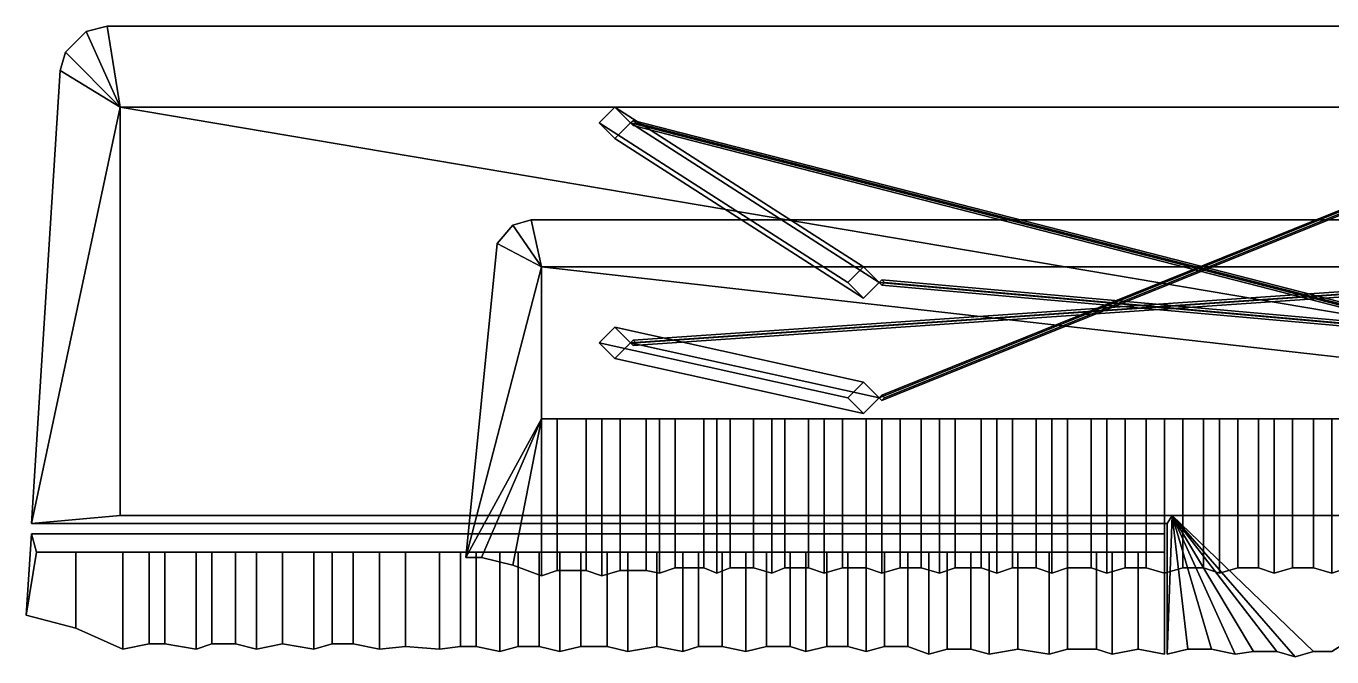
# Model space of a CAD drawing. Header units: millimetres. Extents: x -6.9 to 6.9, y -4.4 to 12.3.
# Drawn here: x -6.87 to -1.88, y 0.68 to 3.09 of the extents above; entities that cross this region are included whole.
import ezdxf

# ---------------------------------------------------------------- set-up
doc = ezdxf.new("R2010")
doc.units = ezdxf.units.MM
doc.layers.add('w1', color=5, linetype='Continuous')

msp = doc.modelspace()

# ---------------------------------------------------------------- linework, layer by layer
at = {"layer": 'w1'}
for points in [[(-6.72, 2.99, 1.63), (-6.64, 3.07, 1.63), (-6.51, 2.78, 1.43)], [(-6.51, 2.78, 1.83), (-6.64, 3.07, 1.63), (-6.72, 2.99, 1.63)], [(-6.64, 3.07, 1.63), (-6.56, 3.09, 1.63), (-6.51, 2.78, 1.43)], [(-6.51, 2.78, 1.83), (-6.56, 3.09, 1.63), (-6.64, 3.07, 1.63)], [(-6.56, 3.09, 1.63), (0, 3.09, 1.63), (0, 2.78, 1.43), (-6.51, 2.78, 1.43)], [(-6.51, 2.78, 1.83), (0, 2.78, 1.83), (0, 3.09, 1.63), (-6.56, 3.09, 1.63)], [(-6.74, 2.92, 1.63), (-6.72, 2.99, 1.63), (-6.51, 2.78, 1.43)], [(-6.51, 2.78, 1.83), (-6.72, 2.99, 1.63), (-6.74, 2.92, 1.63)], [(-6.85, 1.19, 1.63), (-6.74, 2.92, 1.63), (-6.51, 2.78, 1.43)], [(-6.51, 2.78, 1.83), (-6.74, 2.92, 1.63), (-6.85, 1.19, 1.63)], [(-6.85, 1.19, 1.63), (-6.51, 2.78, 1.43), (-6.51, 1.22, 1.43)], [(-6.51, 1.22, 1.83), (-6.51, 2.78, 1.83), (-6.85, 1.19, 1.63)], [(-6.51, 2.78, 1.43), (-1.06, 1.86, 1.43), (-1.06, 1.22, 1.43), (-6.51, 1.22, 1.43)], [(-6.51, 1.22, 1.83), (-1.06, 1.22, 1.83), (-1.06, 1.86, 1.83), (-6.51, 2.78, 1.83)], [(-1.06, 1.86, 1.83), (0, 1.86, 1.83), (0, 2.78, 1.83), (-6.51, 2.78, 1.83)], [(-6.51, 2.78, 1.43), (0, 2.78, 1.43), (0, 1.86, 1.43), (-1.06, 1.86, 1.43)], [(-3.67, 2.17, -0.11), (-3.73, 2.11, -0.11), (-4.68, 2.72, 1.43), (-4.62, 2.78, 1.43)], [(-3.61, 2.11, -0.11), (-3.67, 2.17, -0.11), (-4.62, 2.78, 1.43), (-4.56, 2.72, 1.43)], [(-3.73, 2.11, -0.11), (-3.67, 2.05, -0.11), (-4.62, 2.66, 1.43), (-4.68, 2.72, 1.43)], [(-3.67, 2.05, -0.11), (-3.61, 2.11, -0.11), (-4.56, 2.72, 1.43), (-4.62, 2.66, 1.43)], [(-0.46, 1.68, -0.11), (-0.47, 1.67, -0.11), (-4.56, 2.72, 1.43), (-4.55, 2.73, 1.43)], [(-0.47, 1.67, -0.11), (-0.46, 1.66, -0.11), (-4.55, 2.71, 1.43), (-4.56, 2.72, 1.43)], [(-0.45, 1.67, -0.11), (-0.46, 1.68, -0.11), (-4.55, 2.73, 1.43), (-4.54, 2.72, 1.43)], [(-0.46, 1.66, -0.11), (-0.45, 1.67, -0.11), (-4.54, 2.72, 1.43), (-4.55, 2.71, 1.43)], [(-3.6, 1.68, -0.11), (-3.61, 1.67, -0.11), (-1.01, 2.72, 1.43), (-1, 2.73, 1.43)], [(-3.61, 1.67, -0.11), (-3.6, 1.66, -0.11), (-1, 2.71, 1.43), (-1.01, 2.72, 1.43)], [(-3.59, 1.67, -0.11), (-3.6, 1.68, -0.11), (-1, 2.73, 1.43), (-0.99, 2.72, 1.43)], [(-3.6, 1.66, -0.11), (-3.59, 1.67, -0.11), (-0.99, 2.72, 1.43), (-1, 2.71, 1.43)], [(-5.01, 2.33, -0.27), (-4.94, 2.35, -0.27), (-4.9, 2.17, -0.35)], [(-4.9, 2.17, -0.11), (-4.9, 2.17, -0.11), (-4.94, 2.35, -0.27), (-5.01, 2.33, -0.27)], [(-4.94, 2.35, -0.27), (-0.45, 2.35, -0.27), (-0.45, 2.17, -0.35), (-4.9, 2.17, -0.35)], [(-4.9, 2.17, -0.11), (-0.45, 2.17, -0.11), (-0.45, 2.35, -0.27), (-4.94, 2.35, -0.27)], [(-4.9, 2.17, -0.11), (-4.9, 2.17, -0.11), (-5.01, 2.33, -0.27), (-5.07, 2.26, -0.27)], [(-5.07, 2.26, -0.27), (-5.01, 2.33, -0.27), (-4.9, 2.17, -0.35)], [(-5.19, 1.06, -0.27), (-5.07, 2.26, -0.27), (-4.9, 2.17, -0.35)], [(-4.9, 2.17, -0.11), (-4.9, 2.17, -0.11), (-5.07, 2.26, -0.27), (-5.19, 1.06, -0.27)], [(-4.9, 1.59, -0.11), (-4.9, 1.59, -0.11), (-4.9, 2.17, -0.11), (-5.19, 1.06, -0.27)], [(-5.19, 1.06, -0.27), (-4.9, 2.17, -0.35), (-4.9, 1.59, -0.35)], [(-4.9, 2.17, -0.35), (-0.45, 2.17, -0.35), (-0.45, 1.68, -0.35), (-0.57, 1.68, -0.35)], [(-0.57, 1.68, -0.11), (-0.45, 1.68, -0.11), (-0.45, 2.17, -0.11), (-4.9, 2.17, -0.11)], [(-4.9, 2.17, -0.35), (-0.57, 1.68, -0.35), (-1.02, 1.59, -0.35), (-4.9, 1.59, -0.35)], [(-4.9, 1.59, -0.11), (-1.02, 1.59, -0.11), (-0.57, 1.68, -0.11), (-4.9, 2.17, -0.11)], [(-0.46, 2.17, -0.11), (-0.47, 2.16, -0.11), (-4.56, 1.88, 1.43), (-4.55, 1.89, 1.43)], [(-0.47, 2.16, -0.11), (-0.46, 2.15, -0.11), (-4.55, 1.87, 1.43), (-4.56, 1.88, 1.43)], [(-0.45, 2.16, -0.11), (-0.46, 2.17, -0.11), (-4.55, 1.89, 1.43), (-4.54, 1.88, 1.43)], [(-0.46, 2.15, -0.11), (-0.45, 2.16, -0.11), (-4.54, 1.88, 1.43), (-4.55, 1.87, 1.43)], [(-3.6, 2.12, -0.11), (-3.61, 2.11, -0.11), (-1.01, 1.88, 1.43), (-1, 1.89, 1.43)], [(-3.61, 2.11, -0.11), (-3.6, 2.1, -0.11), (-1, 1.87, 1.43), (-1.01, 1.88, 1.43)], [(-3.59, 2.11, -0.11), (-3.6, 2.12, -0.11), (-1, 1.89, 1.43), (-0.99, 1.88, 1.43)], [(-3.6, 2.1, -0.11), (-3.59, 2.11, -0.11), (-0.99, 1.88, 1.43), (-1, 1.87, 1.43)], [(-3.67, 1.73, -0.11), (-3.73, 1.67, -0.11), (-4.68, 1.88, 1.43), (-4.62, 1.94, 1.43)], [(-3.61, 1.67, -0.11), (-3.67, 1.73, -0.11), (-4.62, 1.94, 1.43), (-4.56, 1.88, 1.43)], [(-3.73, 1.67, -0.11), (-3.67, 1.61, -0.11), (-4.62, 1.82, 1.43), (-4.68, 1.88, 1.43)], [(-3.67, 1.61, -0.11), (-3.61, 1.67, -0.11), (-4.56, 1.88, 1.43), (-4.62, 1.82, 1.43)], [(-5.19, 1.06, -0.27), (-5.13, 1.06, -0.27), (-4.9, 1.59, -0.11)], [(-4.9, 1.59, -0.35), (-4.9, 1.59, -0.35), (-5.13, 1.06, -0.27), (-5.19, 1.06, -0.27)], [(-4.9, 1.59, -0.35), (-4.9, 1.59, -0.35), (-5.01, 1.03, -0.27), (-5.13, 1.06, -0.27)], [(-5.13, 1.06, -0.27), (-5.01, 1.03, -0.27), (-4.9, 1.59, -0.11)], [(-5.01, 1.03, -0.27), (-4.9, 0.99, -0.27), (-4.9, 1.59, -0.11)], [(-4.9, 1.59, -0.35), (-4.9, 1.59, -0.35), (-4.9, 0.99, -0.27), (-5.01, 1.03, -0.27)], [(-4.9, 1.59, -0.35), (-4.84, 1.59, -0.35), (-4.84, 1.01, -0.27), (-4.9, 0.99, -0.27)], [(-4.9, 0.99, -0.27), (-4.84, 1.01, -0.27), (-4.84, 1.59, -0.11), (-4.9, 1.59, -0.11)], [(-4.84, 1.59, -0.35), (-4.73, 1.59, -0.35), (-4.73, 1.01, -0.27), (-4.84, 1.01, -0.27)], [(-4.84, 1.01, -0.27), (-4.73, 1.01, -0.27), (-4.73, 1.59, -0.11), (-4.84, 1.59, -0.11)], [(-4.73, 1.59, -0.35), (-4.67, 1.59, -0.35), (-4.67, 0.99, -0.27), (-4.73, 1.01, -0.27)], [(-4.73, 1.01, -0.27), (-4.67, 0.99, -0.27), (-4.67, 1.59, -0.11), (-4.73, 1.59, -0.11)], [(-4.67, 0.99, -0.27), (-4.6, 1.01, -0.27), (-4.6, 1.59, -0.11), (-4.67, 1.59, -0.11)], [(-4.67, 1.59, -0.35), (-4.6, 1.59, -0.35), (-4.6, 1.01, -0.27), (-4.67, 0.99, -0.27)], [(-4.6, 1.01, -0.27), (-4.5, 1.01, -0.27), (-4.5, 1.59, -0.11), (-4.6, 1.59, -0.11)], [(-4.6, 1.59, -0.35), (-4.5, 1.59, -0.35), (-4.5, 1.01, -0.27), (-4.6, 1.01, -0.27)], [(-4.5, 1.01, -0.27), (-4.45, 1, -0.27), (-4.45, 1.59, -0.11), (-4.5, 1.59, -0.11)], [(-4.5, 1.59, -0.35), (-4.45, 1.59, -0.35), (-4.45, 1, -0.27), (-4.5, 1.01, -0.27)], [(-4.45, 1.59, -0.35), (-4.39, 1.59, -0.35), (-4.39, 1.02, -0.27), (-4.45, 1, -0.27)], [(-4.45, 1, -0.27), (-4.39, 1.02, -0.27), (-4.39, 1.59, -0.11), (-4.45, 1.59, -0.11)], [(-4.39, 1.59, -0.35), (-4.28, 1.59, -0.35), (-4.28, 1.02, -0.27), (-4.39, 1.02, -0.27)], [(-4.39, 1.02, -0.27), (-4.28, 1.02, -0.27), (-4.28, 1.59, -0.11), (-4.39, 1.59, -0.11)], [(-4.28, 1.59, -0.35), (-4.23, 1.59, -0.35), (-4.23, 1, -0.27), (-4.28, 1.02, -0.27)], [(-4.28, 1.02, -0.27), (-4.23, 1, -0.27), (-4.23, 1.59, -0.11), (-4.28, 1.59, -0.11)], [(-4.23, 1, -0.27), (-4.18, 1.02, -0.27), (-4.18, 1.59, -0.11), (-4.23, 1.59, -0.11)], [(-4.23, 1.59, -0.35), (-4.18, 1.59, -0.35), (-4.18, 1.02, -0.27), (-4.23, 1, -0.27)], [(-4.18, 1.02, -0.27), (-4.09, 1.02, -0.27), (-4.09, 1.59, -0.11), (-4.18, 1.59, -0.11)], [(-4.18, 1.59, -0.35), (-4.09, 1.59, -0.35), (-4.09, 1.02, -0.27), (-4.18, 1.02, -0.27)], [(-4.09, 1.02, -0.27), (-4.02, 1, -0.27), (-4.02, 1.59, -0.11), (-4.09, 1.59, -0.11)], [(-4.09, 1.59, -0.35), (-4.02, 1.59, -0.35), (-4.02, 1, -0.27), (-4.09, 1.02, -0.27)], [(-4.02, 1.59, -0.35), (-3.97, 1.59, -0.35), (-3.97, 1.02, -0.27), (-4.02, 1, -0.27)], [(-4.02, 1, -0.27), (-3.97, 1.02, -0.27), (-3.97, 1.59, -0.11), (-4.02, 1.59, -0.11)], [(-3.97, 1.59, -0.35), (-3.88, 1.59, -0.35), (-3.88, 1.02, -0.27), (-3.97, 1.02, -0.27)], [(-3.97, 1.02, -0.27), (-3.88, 1.02, -0.27), (-3.88, 1.59, -0.11), (-3.97, 1.59, -0.11)], [(-3.88, 1.59, -0.35), (-3.82, 1.59, -0.35), (-3.82, 1, -0.27), (-3.88, 1.02, -0.27)], [(-3.88, 1.02, -0.27), (-3.82, 1, -0.27), (-3.82, 1.59, -0.11), (-3.88, 1.59, -0.11)], [(-3.82, 1, -0.27), (-3.75, 1.02, -0.27), (-3.75, 1.59, -0.11), (-3.82, 1.59, -0.11)], [(-3.82, 1.59, -0.35), (-3.75, 1.59, -0.35), (-3.75, 1.02, -0.27), (-3.82, 1, -0.27)], [(-3.75, 1.02, -0.27), (-3.66, 1.02, -0.27), (-3.66, 1.59, -0.11), (-3.75, 1.59, -0.11)], [(-3.75, 1.59, -0.35), (-3.66, 1.59, -0.35), (-3.66, 1.02, -0.27), (-3.75, 1.02, -0.27)], [(-3.66, 1.02, -0.27), (-3.6, 1, -0.27), (-3.6, 1.59, -0.11), (-3.66, 1.59, -0.11)], [(-3.66, 1.59, -0.35), (-3.6, 1.59, -0.35), (-3.6, 1, -0.27), (-3.66, 1.02, -0.27)], [(-3.6, 1.59, -0.35), (-3.53, 1.59, -0.35), (-3.53, 1.02, -0.27), (-3.6, 1, -0.27)], [(-3.6, 1, -0.27), (-3.53, 1.02, -0.27), (-3.53, 1.59, -0.11), (-3.6, 1.59, -0.11)], [(-3.53, 1.59, -0.35), (-3.45, 1.59, -0.35), (-3.45, 1.02, -0.27), (-3.53, 1.02, -0.27)], [(-3.53, 1.02, -0.27), (-3.45, 1.02, -0.27), (-3.45, 1.59, -0.11), (-3.53, 1.59, -0.11)], [(-3.45, 1.59, -0.35), (-3.38, 1.59, -0.35), (-3.38, 1, -0.27), (-3.45, 1.02, -0.27)], [(-3.45, 1.02, -0.27), (-3.38, 1, -0.27), (-3.38, 1.59, -0.11), (-3.45, 1.59, -0.11)], [(-3.38, 1, -0.27), (-3.32, 1.02, -0.27), (-3.32, 1.59, -0.11), (-3.38, 1.59, -0.11)], [(-3.38, 1.59, -0.35), (-3.32, 1.59, -0.35), (-3.32, 1.02, -0.27), (-3.38, 1, -0.27)], [(-3.32, 1.02, -0.27), (-3.22, 1.02, -0.27), (-3.22, 1.59, -0.11), (-3.32, 1.59, -0.11)], [(-3.32, 1.59, -0.35), (-3.22, 1.59, -0.35), (-3.22, 1.02, -0.27), (-3.32, 1.02, -0.27)], [(-3.22, 1.02, -0.27), (-3.16, 1, -0.27), (-3.16, 1.59, -0.11), (-3.22, 1.59, -0.11)], [(-3.22, 1.59, -0.35), (-3.16, 1.59, -0.35), (-3.16, 1, -0.27), (-3.22, 1.02, -0.27)], [(-3.16, 1.59, -0.35), (-3.1, 1.59, -0.35), (-3.1, 1.02, -0.27), (-3.16, 1, -0.27)], [(-3.16, 1, -0.27), (-3.1, 1.02, -0.27), (-3.1, 1.59, -0.11), (-3.16, 1.59, -0.11)], [(-3.1, 1.59, -0.35), (-3.01, 1.59, -0.35), (-3.01, 1.02, -0.27), (-3.1, 1.02, -0.27)], [(-3.1, 1.02, -0.27), (-3.01, 1.02, -0.27), (-3.01, 1.59, -0.11), (-3.1, 1.59, -0.11)], [(-3.01, 1.59, -0.35), (-2.95, 1.59, -0.35), (-2.95, 1, -0.27), (-3.01, 1.02, -0.27)], [(-3.01, 1.02, -0.27), (-2.95, 1, -0.27), (-2.95, 1.59, -0.11), (-3.01, 1.59, -0.11)], [(-2.95, 1, -0.27), (-2.89, 1.02, -0.27), (-2.89, 1.59, -0.11), (-2.95, 1.59, -0.11)], [(-2.95, 1.59, -0.35), (-2.89, 1.59, -0.35), (-2.89, 1.02, -0.27), (-2.95, 1, -0.27)], [(-2.89, 1.02, -0.27), (-2.8, 1.02, -0.27), (-2.8, 1.59, -0.11), (-2.89, 1.59, -0.11)], [(-2.89, 1.59, -0.35), (-2.8, 1.59, -0.35), (-2.8, 1.02, -0.27), (-2.89, 1.02, -0.27)], [(-2.8, 1.02, -0.27), (-2.74, 1, -0.27), (-2.74, 1.59, -0.11), (-2.8, 1.59, -0.11)], [(-2.8, 1.59, -0.35), (-2.74, 1.59, -0.35), (-2.74, 1, -0.27), (-2.8, 1.02, -0.27)], [(-2.74, 1.59, -0.35), (-2.67, 1.59, -0.35), (-2.67, 1.02, -0.27), (-2.74, 1, -0.27)], [(-2.74, 1, -0.27), (-2.67, 1.02, -0.27), (-2.67, 1.59, -0.11), (-2.74, 1.59, -0.11)], [(-2.67, 1.59, -0.35), (-2.59, 1.59, -0.35), (-2.59, 1.02, -0.27), (-2.67, 1.02, -0.27)], [(-2.67, 1.02, -0.27), (-2.59, 1.02, -0.27), (-2.59, 1.59, -0.11), (-2.67, 1.59, -0.11)], [(-2.59, 1.59, -0.35), (-2.52, 1.59, -0.35), (-2.52, 1, -0.27), (-2.59, 1.02, -0.27)], [(-2.59, 1.02, -0.27), (-2.52, 1, -0.27), (-2.52, 1.59, -0.11), (-2.59, 1.59, -0.11)], [(-2.52, 1, -0.27), (-2.45, 1.02, -0.27), (-2.45, 1.59, -0.11), (-2.52, 1.59, -0.11)], [(-2.52, 1.59, -0.35), (-2.45, 1.59, -0.35), (-2.45, 1.02, -0.27), (-2.52, 1, -0.27)], [(-2.45, 1.02, -0.27), (-2.37, 1.02, -0.27), (-2.37, 1.59, -0.11), (-2.45, 1.59, -0.11)], [(-2.45, 1.59, -0.35), (-2.37, 1.59, -0.35), (-2.37, 1.02, -0.27), (-2.45, 1.02, -0.27)], [(-2.37, 1.02, -0.27), (-2.31, 1, -0.27), (-2.31, 1.59, -0.11), (-2.37, 1.59, -0.11)], [(-2.37, 1.59, -0.35), (-2.31, 1.59, -0.35), (-2.31, 1, -0.27), (-2.37, 1.02, -0.27)], [(-2.31, 1.59, -0.35), (-2.24, 1.59, -0.35), (-2.24, 1.02, -0.27), (-2.31, 1, -0.27)], [(-2.31, 1, -0.27), (-2.24, 1.02, -0.27), (-2.24, 1.59, -0.11), (-2.31, 1.59, -0.11)], [(-2.24, 1.59, -0.35), (-2.16, 1.59, -0.35), (-2.16, 1.02, -0.27), (-2.24, 1.02, -0.27)], [(-2.24, 1.02, -0.27), (-2.16, 1.02, -0.27), (-2.16, 1.59, -0.11), (-2.24, 1.59, -0.11)], [(-2.16, 1.02, -0.27), (-2.1, 1, -0.27), (-2.1, 1.59, -0.11), (-2.16, 1.59, -0.11)], [(-2.16, 1.59, -0.35), (-2.1, 1.59, -0.35), (-2.1, 1, -0.27), (-2.16, 1.02, -0.27)], [(-2.1, 1, -0.27), (-2.03, 1.02, -0.27), (-2.03, 1.59, -0.11), (-2.1, 1.59, -0.11)], [(-2.1, 1.59, -0.35), (-2.03, 1.59, -0.35), (-2.03, 1.02, -0.27), (-2.1, 1, -0.27)], [(-2.03, 1.02, -0.27), (-1.95, 1.02, -0.27), (-1.95, 1.59, -0.11), (-2.03, 1.59, -0.11)], [(-2.03, 1.59, -0.35), (-1.95, 1.59, -0.35), (-1.95, 1.02, -0.27), (-2.03, 1.02, -0.27)], [(-1.95, 1.02, -0.27), (-1.88, 1, -0.27), (-1.88, 1.59, -0.11), (-1.95, 1.59, -0.11)], [(-1.95, 1.59, -0.35), (-1.88, 1.59, -0.35), (-1.88, 1, -0.27), (-1.95, 1.02, -0.27)], [(-1.88, 1.59, -0.35), (-1.82, 1.59, -0.35), (-1.82, 1.02, -0.27), (-1.88, 1, -0.27)], [(-1.88, 1, -0.27), (-1.82, 1.02, -0.27), (-1.82, 1.59, -0.11), (-1.88, 1.59, -0.11)], [(-6.51, 1.22, 1.43), (-2.49, 1.22, 1.43), (-2.51, 1.19, 1.63), (-6.85, 1.19, 1.63)], [(-6.85, 1.19, 1.63), (-2.51, 1.19, 1.63), (-2.49, 1.22, 1.83), (-6.51, 1.22, 1.83)], [(-2.49, 1.22, 1.43), (-2.43, 0.71, 1.63), (-2.43, 0.71, 1.63), (-2.51, 0.69, 1.63)], [(-2.49, 1.22, 1.43), (-2.51, 0.69, 1.63), (-2.51, 0.69, 1.63), (-2.51, 1.19, 1.63)], [(-2.51, 1.19, 1.63), (-2.51, 0.69, 1.63), (-2.51, 0.69, 1.63), (-2.49, 1.22, 1.83)], [(-2.49, 1.22, 1.83), (-2.51, 0.69, 1.63), (-2.51, 0.69, 1.63), (-2.43, 0.71, 1.63)], [(-2.49, 1.22, 1.43), (-1.06, 1.22, 1.43), (-1.88, 0.7, 1.63), (-1.95, 0.7, 1.63)], [(-2.49, 1.22, 1.43), (-2.34, 0.71, 1.63), (-2.34, 0.71, 1.63), (-2.43, 0.71, 1.63)], [(-2.49, 1.22, 1.43), (-2.25, 0.69, 1.63), (-2.25, 0.69, 1.63), (-2.34, 0.71, 1.63)], [(-2.49, 1.22, 1.43), (-2.18, 0.7, 1.63), (-2.18, 0.7, 1.63), (-2.25, 0.69, 1.63)], [(-2.49, 1.22, 1.43), (-2.09, 0.7, 1.63), (-2.09, 0.7, 1.63), (-2.18, 0.7, 1.63)], [(-2.49, 1.22, 1.43), (-2.02, 0.68, 1.63), (-2.02, 0.68, 1.63), (-2.09, 0.7, 1.63)], [(-2.49, 1.22, 1.43), (-1.95, 0.7, 1.63), (-1.95, 0.7, 1.63), (-2.02, 0.68, 1.63)], [(-1.95, 0.7, 1.63), (-1.88, 0.7, 1.63), (-1.06, 1.22, 1.83), (-2.49, 1.22, 1.83)], [(-2.49, 1.22, 1.83), (-2.43, 0.71, 1.63), (-2.43, 0.71, 1.63), (-2.34, 0.71, 1.63)], [(-2.49, 1.22, 1.83), (-2.34, 0.71, 1.63), (-2.34, 0.71, 1.63), (-2.25, 0.69, 1.63)], [(-2.49, 1.22, 1.83), (-2.25, 0.69, 1.63), (-2.25, 0.69, 1.63), (-2.18, 0.7, 1.63)], [(-2.49, 1.22, 1.83), (-2.18, 0.7, 1.63), (-2.18, 0.7, 1.63), (-2.09, 0.7, 1.63)], [(-2.49, 1.22, 1.83), (-2.09, 0.7, 1.63), (-2.09, 0.7, 1.63), (-2.02, 0.68, 1.63)], [(-2.49, 1.22, 1.83), (-2.02, 0.68, 1.63), (-2.02, 0.68, 1.63), (-1.95, 0.7, 1.63)], [(-6.87, 0.84, 1.63), (-6.85, 1.15, 1.63), (-6.83, 1.08, 1.47), (-6.87, 0.84, 1.63)], [(-6.87, 0.84, 1.63), (-6.83, 1.08, 1.79), (-6.85, 1.15, 1.63), (-6.87, 0.84, 1.63)], [(-6.85, 1.15, 1.63), (-2.52, 1.15, 1.63), (-2.52, 1.08, 1.47), (-6.83, 1.08, 1.47)], [(-6.83, 1.08, 1.79), (-2.52, 1.08, 1.79), (-2.52, 1.15, 1.63), (-6.85, 1.15, 1.63)], [(-2.52, 1.15, 1.63), (-2.52, 0.69, 1.63), (-2.52, 0.69, 1.63), (-2.52, 1.08, 1.47)], [(-2.52, 1.08, 1.79), (-2.52, 0.69, 1.63), (-2.52, 0.69, 1.63), (-2.52, 1.15, 1.63)], [(-6.83, 1.08, 1.47), (-6.68, 1.08, 1.47), (-6.68, 0.79, 1.63), (-6.87, 0.84, 1.63)], [(-6.87, 0.84, 1.63), (-6.68, 0.79, 1.63), (-6.68, 1.08, 1.79), (-6.83, 1.08, 1.79)], [(-6.68, 1.08, 1.47), (-6.5, 1.08, 1.47), (-6.5, 0.71, 1.63), (-6.68, 0.79, 1.63)], [(-6.68, 0.79, 1.63), (-6.5, 0.71, 1.63), (-6.5, 1.08, 1.79), (-6.68, 1.08, 1.79)], [(-6.5, 1.08, 1.47), (-6.4, 1.08, 1.47), (-6.4, 0.73, 1.63), (-6.5, 0.71, 1.63)], [(-6.5, 0.71, 1.63), (-6.4, 0.73, 1.63), (-6.4, 1.08, 1.79), (-6.5, 1.08, 1.79)], [(-6.4, 1.08, 1.47), (-6.34, 1.08, 1.47), (-6.34, 0.73, 1.63), (-6.4, 0.73, 1.63)], [(-6.4, 0.73, 1.63), (-6.34, 0.73, 1.63), (-6.34, 1.08, 1.79), (-6.4, 1.08, 1.79)], [(-6.34, 1.08, 1.47), (-6.22, 1.08, 1.47), (-6.22, 0.71, 1.63), (-6.34, 0.73, 1.63)], [(-6.34, 0.73, 1.63), (-6.22, 0.71, 1.63), (-6.22, 1.08, 1.79), (-6.34, 1.08, 1.79)], [(-6.22, 1.08, 1.47), (-6.16, 1.08, 1.47), (-6.16, 0.73, 1.63), (-6.22, 0.71, 1.63)], [(-6.22, 0.71, 1.63), (-6.16, 0.73, 1.63), (-6.16, 1.08, 1.79), (-6.22, 1.08, 1.79)], [(-6.16, 1.08, 1.47), (-6.07, 1.08, 1.47), (-6.07, 0.73, 1.63), (-6.16, 0.73, 1.63)], [(-6.16, 0.73, 1.63), (-6.07, 0.73, 1.63), (-6.07, 1.08, 1.79), (-6.16, 1.08, 1.79)], [(-6.07, 1.08, 1.47), (-5.99, 1.08, 1.47), (-5.99, 0.71, 1.63), (-6.07, 0.73, 1.63)], [(-6.07, 0.73, 1.63), (-5.99, 0.71, 1.63), (-5.99, 1.08, 1.79), (-6.07, 1.08, 1.79)], [(-5.99, 1.08, 1.47), (-5.89, 1.08, 1.47), (-5.89, 0.73, 1.63), (-5.99, 0.71, 1.63)], [(-5.99, 0.71, 1.63), (-5.89, 0.73, 1.63), (-5.89, 1.08, 1.79), (-5.99, 1.08, 1.79)], [(-5.89, 1.08, 1.47), (-5.77, 1.08, 1.47), (-5.77, 0.71, 1.63), (-5.89, 0.73, 1.63)], [(-5.89, 0.73, 1.63), (-5.77, 0.71, 1.63), (-5.77, 1.08, 1.79), (-5.89, 1.08, 1.79)], [(-5.77, 1.08, 1.47), (-5.7, 1.08, 1.47), (-5.7, 0.73, 1.63), (-5.77, 0.71, 1.63)], [(-5.77, 0.71, 1.63), (-5.7, 0.73, 1.63), (-5.7, 1.08, 1.79), (-5.77, 1.08, 1.79)], [(-5.7, 1.08, 1.47), (-5.62, 1.08, 1.47), (-5.62, 0.73, 1.63), (-5.7, 0.73, 1.63)], [(-5.7, 0.73, 1.63), (-5.62, 0.73, 1.63), (-5.62, 1.08, 1.79), (-5.7, 1.08, 1.79)], [(-5.62, 1.08, 1.47), (-5.52, 1.08, 1.47), (-5.52, 0.71, 1.63), (-5.62, 0.73, 1.63)], [(-5.62, 0.73, 1.63), (-5.52, 0.71, 1.63), (-5.52, 1.08, 1.79), (-5.62, 1.08, 1.79)], [(-5.52, 1.08, 1.47), (-5.42, 1.08, 1.47), (-5.42, 0.72, 1.63), (-5.52, 0.71, 1.63)], [(-5.52, 0.71, 1.63), (-5.42, 0.72, 1.63), (-5.42, 1.08, 1.79), (-5.52, 1.08, 1.79)], [(-5.42, 1.08, 1.47), (-5.29, 1.08, 1.47), (-5.29, 0.71, 1.63), (-5.42, 0.72, 1.63)], [(-5.42, 0.72, 1.63), (-5.29, 0.71, 1.63), (-5.29, 1.08, 1.79), (-5.42, 1.08, 1.79)], [(-5.29, 1.08, 1.47), (-5.21, 1.08, 1.47), (-5.21, 0.72, 1.63), (-5.29, 0.71, 1.63)], [(-5.29, 0.71, 1.63), (-5.21, 0.72, 1.63), (-5.21, 1.08, 1.79), (-5.29, 1.08, 1.79)], [(-5.21, 1.08, 1.47), (-5.15, 1.08, 1.47), (-5.15, 0.72, 1.63), (-5.21, 0.72, 1.63)], [(-5.21, 0.72, 1.63), (-5.15, 0.72, 1.63), (-5.15, 1.08, 1.79), (-5.21, 1.08, 1.79)], [(-5.15, 1.08, 1.47), (-5.06, 1.08, 1.47), (-5.06, 0.7, 1.63), (-5.15, 0.72, 1.63)], [(-5.15, 0.72, 1.63), (-5.06, 0.7, 1.63), (-5.06, 1.08, 1.79), (-5.15, 1.08, 1.79)], [(-5.06, 1.08, 1.47), (-4.99, 1.08, 1.47), (-4.99, 0.72, 1.63), (-5.06, 0.7, 1.63)], [(-5.06, 0.7, 1.63), (-4.99, 0.72, 1.63), (-4.99, 1.08, 1.79), (-5.06, 1.08, 1.79)], [(-4.99, 1.08, 1.47), (-4.91, 1.08, 1.47), (-4.91, 0.72, 1.63), (-4.99, 0.72, 1.63)], [(-4.99, 0.72, 1.63), (-4.91, 0.72, 1.63), (-4.91, 1.08, 1.79), (-4.99, 1.08, 1.79)], [(-4.91, 1.08, 1.47), (-4.83, 1.08, 1.47), (-4.83, 0.7, 1.63), (-4.91, 0.72, 1.63)], [(-4.91, 0.72, 1.63), (-4.83, 0.7, 1.63), (-4.83, 1.08, 1.79), (-4.91, 1.08, 1.79)], [(-4.83, 1.08, 1.47), (-4.75, 1.08, 1.47), (-4.75, 0.72, 1.63), (-4.83, 0.7, 1.63)], [(-4.83, 0.7, 1.63), (-4.75, 0.72, 1.63), (-4.75, 1.08, 1.79), (-4.83, 1.08, 1.79)], [(-4.75, 1.08, 1.47), (-4.65, 1.08, 1.47), (-4.65, 0.72, 1.63), (-4.75, 0.72, 1.63)], [(-4.75, 0.72, 1.63), (-4.65, 0.72, 1.63), (-4.65, 1.08, 1.79), (-4.75, 1.08, 1.79)], [(-4.65, 1.08, 1.47), (-4.57, 1.08, 1.47), (-4.57, 0.7, 1.63), (-4.65, 0.72, 1.63)], [(-4.65, 0.72, 1.63), (-4.57, 0.7, 1.63), (-4.57, 1.08, 1.79), (-4.65, 1.08, 1.79)], [(-4.57, 1.08, 1.47), (-4.46, 1.08, 1.47), (-4.46, 0.72, 1.63), (-4.57, 0.7, 1.63)], [(-4.57, 0.7, 1.63), (-4.46, 0.72, 1.63), (-4.46, 1.08, 1.79), (-4.57, 1.08, 1.79)], [(-4.46, 1.08, 1.47), (-4.36, 1.08, 1.47), (-4.36, 0.7, 1.63), (-4.46, 0.72, 1.63)], [(-4.46, 0.72, 1.63), (-4.36, 0.7, 1.63), (-4.36, 1.08, 1.79), (-4.46, 1.08, 1.79)], [(-4.36, 1.08, 1.47), (-4.3, 1.08, 1.47), (-4.3, 0.72, 1.63), (-4.36, 0.7, 1.63)], [(-4.36, 0.7, 1.63), (-4.3, 0.72, 1.63), (-4.3, 1.08, 1.79), (-4.36, 1.08, 1.79)], [(-4.3, 1.08, 1.47), (-4.21, 1.08, 1.47), (-4.21, 0.72, 1.63), (-4.3, 0.72, 1.63)], [(-4.3, 0.72, 1.63), (-4.21, 0.72, 1.63), (-4.21, 1.08, 1.79), (-4.3, 1.08, 1.79)], [(-4.21, 1.08, 1.47), (-4.12, 1.08, 1.47), (-4.12, 0.7, 1.63), (-4.21, 0.72, 1.63)], [(-4.21, 0.72, 1.63), (-4.12, 0.7, 1.63), (-4.12, 1.08, 1.79), (-4.21, 1.08, 1.79)], [(-4.12, 1.08, 1.47), (-4.04, 1.08, 1.47), (-4.04, 0.72, 1.63), (-4.12, 0.7, 1.63)], [(-4.12, 0.7, 1.63), (-4.04, 0.72, 1.63), (-4.04, 1.08, 1.79), (-4.12, 1.08, 1.79)], [(-4.04, 1.08, 1.47), (-3.95, 1.08, 1.47), (-3.95, 0.72, 1.63), (-4.04, 0.72, 1.63)], [(-4.04, 0.72, 1.63), (-3.95, 0.72, 1.63), (-3.95, 1.08, 1.79), (-4.04, 1.08, 1.79)], [(-3.95, 1.08, 1.47), (-3.89, 1.08, 1.47), (-3.89, 0.7, 1.63), (-3.95, 0.72, 1.63)], [(-3.95, 0.72, 1.63), (-3.89, 0.7, 1.63), (-3.89, 1.08, 1.79), (-3.95, 1.08, 1.79)], [(-3.89, 1.08, 1.47), (-3.81, 1.08, 1.47), (-3.81, 0.72, 1.63), (-3.89, 0.7, 1.63)], [(-3.89, 0.7, 1.63), (-3.81, 0.72, 1.63), (-3.81, 1.08, 1.79), (-3.89, 1.08, 1.79)], [(-3.81, 1.08, 1.47), (-3.73, 1.08, 1.47), (-3.73, 0.72, 1.63), (-3.81, 0.72, 1.63)], [(-3.81, 0.72, 1.63), (-3.73, 0.72, 1.63), (-3.73, 1.08, 1.79), (-3.81, 1.08, 1.79)], [(-3.73, 1.08, 1.47), (-3.66, 1.08, 1.47), (-3.66, 0.7, 1.63), (-3.73, 0.72, 1.63)], [(-3.73, 0.72, 1.63), (-3.66, 0.7, 1.63), (-3.66, 1.08, 1.79), (-3.73, 1.08, 1.79)], [(-3.66, 1.08, 1.47), (-3.59, 1.08, 1.47), (-3.59, 0.72, 1.63), (-3.66, 0.7, 1.63)], [(-3.66, 0.7, 1.63), (-3.59, 0.72, 1.63), (-3.59, 1.08, 1.79), (-3.66, 1.08, 1.79)], [(-3.59, 1.08, 1.47), (-3.5, 1.08, 1.47), (-3.5, 0.72, 1.63), (-3.59, 0.72, 1.63)], [(-3.59, 0.72, 1.63), (-3.5, 0.72, 1.63), (-3.5, 1.08, 1.79), (-3.59, 1.08, 1.79)], [(-3.5, 1.08, 1.47), (-3.42, 1.08, 1.47), (-3.42, 0.69, 1.63), (-3.5, 0.72, 1.63)], [(-3.5, 0.72, 1.63), (-3.42, 0.69, 1.63), (-3.42, 1.08, 1.79), (-3.5, 1.08, 1.79)], [(-3.42, 1.08, 1.47), (-3.35, 1.08, 1.47), (-3.35, 0.71, 1.63), (-3.42, 0.69, 1.63)], [(-3.42, 0.69, 1.63), (-3.35, 0.71, 1.63), (-3.35, 1.08, 1.79), (-3.42, 1.08, 1.79)], [(-3.35, 1.08, 1.47), (-3.26, 1.08, 1.47), (-3.26, 0.71, 1.63), (-3.35, 0.71, 1.63)], [(-3.35, 0.71, 1.63), (-3.26, 0.71, 1.63), (-3.26, 1.08, 1.79), (-3.35, 1.08, 1.79)], [(-3.26, 1.08, 1.47), (-3.19, 1.08, 1.47), (-3.19, 0.69, 1.63), (-3.26, 0.71, 1.63)], [(-3.26, 0.71, 1.63), (-3.19, 0.69, 1.63), (-3.19, 1.08, 1.79), (-3.26, 1.08, 1.79)], [(-3.19, 1.08, 1.47), (-3.08, 1.08, 1.47), (-3.08, 0.71, 1.63), (-3.19, 0.69, 1.63)], [(-3.19, 0.69, 1.63), (-3.08, 0.71, 1.63), (-3.08, 1.08, 1.79), (-3.19, 1.08, 1.79)], [(-3.08, 1.08, 1.47), (-2.96, 1.08, 1.47), (-2.96, 0.69, 1.63), (-3.08, 0.71, 1.63)], [(-3.08, 0.71, 1.63), (-2.96, 0.69, 1.63), (-2.96, 1.08, 1.79), (-3.08, 1.08, 1.79)], [(-2.96, 1.08, 1.47), (-2.89, 1.08, 1.47), (-2.89, 0.71, 1.63), (-2.96, 0.69, 1.63)], [(-2.96, 0.69, 1.63), (-2.89, 0.71, 1.63), (-2.89, 1.08, 1.79), (-2.96, 1.08, 1.79)], [(-2.89, 1.08, 1.47), (-2.78, 1.08, 1.47), (-2.78, 0.71, 1.63), (-2.89, 0.71, 1.63)], [(-2.89, 0.71, 1.63), (-2.78, 0.71, 1.63), (-2.78, 1.08, 1.79), (-2.89, 1.08, 1.79)], [(-2.78, 1.08, 1.47), (-2.72, 1.08, 1.47), (-2.72, 0.69, 1.63), (-2.78, 0.71, 1.63)], [(-2.78, 0.71, 1.63), (-2.72, 0.69, 1.63), (-2.72, 1.08, 1.79), (-2.78, 1.08, 1.79)], [(-2.72, 1.08, 1.47), (-2.62, 1.08, 1.47), (-2.62, 0.71, 1.63), (-2.72, 0.69, 1.63)], [(-2.72, 0.69, 1.63), (-2.62, 0.71, 1.63), (-2.62, 1.08, 1.79), (-2.72, 1.08, 1.79)], [(-2.62, 1.08, 1.47), (-2.52, 1.08, 1.47), (-2.52, 0.69, 1.63), (-2.62, 0.71, 1.63)], [(-2.62, 0.71, 1.63), (-2.52, 0.69, 1.63), (-2.52, 1.08, 1.79), (-2.62, 1.08, 1.79)]]:
    msp.add_3dface(points, dxfattribs=at)

doc.saveas('drawing.dxf')
